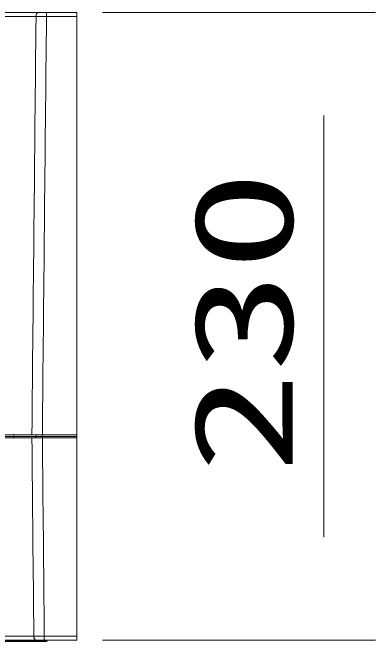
# Model space of a CAD drawing. Units: millimetres on the paper. Extents: x -63 to 65, y -59 to 59.
# Drawn here: x 23.85 to 32.66, y 27.47 to 42.74 of the extents above; entities that cross this region are included whole.
import ezdxf
from ezdxf.enums import TextEntityAlignment as Align

# ---------------------------------------------------------------- set-up
doc = ezdxf.new("R2010")
doc.units = ezdxf.units.MM
doc.layers.add('0-2_GAIKEI', color=4, linetype='Continuous', lineweight=9)
doc.layers.add('0-3_SUNPO', color=7, linetype='Continuous', lineweight=9)
doc.styles.add('ＭＳ ゴシック', font='')
doc.styles.get('ＭＳ ゴシック').set_extended_font_data('MS Gothic')

msp = doc.modelspace()

# ---------------------------------------------------------------- linework, layer by layer
at = {"layer": '0-2_GAIKEI'}
for p, q in [((22.178, 42.644), (24.42, 42.644)), ((24.674, 42.644), (24.674, 42.736)), ((24.674, 42.644), (25.408, 42.644)), ((25.408, 32.415), (16.106, 32.415)), ((16.273, 32.447), (25.408, 32.447)), ((23.883, 32.482), (23.882, 32.447)), ((24.421, 32.482), (24.421, 32.447)), ((24.567, 32.482), (24.567, 32.415)), ((22.204, 27.593), (24.366, 27.593)), ((22.802, 27.488), (24.694, 27.488)), ((24.545, 27.501), (24.545, 27.499)), ((25.076, 27.499), (24.545, 27.499)), ((25.408, 27.593), (24.621, 27.593)), ((24.621, 27.501), (24.621, 27.593)), ((24.694, 27.499), (24.694, 27.488)), ((25.076, 27.499), (25.076, 27.501)), ((22.822, 27.468), (24.674, 27.468))]:
    msp.add_line(p, q, dxfattribs=at)
at = {"layer": '0-2_GAIKEI', "color": 7}
for p, q in [((22.274, 42.736), (25.408, 42.736)), ((25.408, 27.501), (25.408, 42.736)), ((6.363, 32.482), (25.408, 32.482)), ((19.042, 27.501), (25.408, 27.501))]:
    msp.add_line(p, q, dxfattribs=at)
at = {"layer": '0-2_GAIKEI'}
for centre, radius, start, end in [((26906.877, -229.597), 26883.834, 179.41978, 179.44144), ((24.545, -71.316), 113.959, 89.93522, 90.06307), ((27740.534, -235.699), 27717.257, 179.42462, 179.44562), ((27726.602, 302.604), 27703.599, 180.55881, 180.56879), ((28561.876, 308.66), 28538.638, 180.55461, 180.56429), ((24.492, 146.566), 118.973, 269.93945, 270.06212), ((24.674, 27.488), 0.0199, 270, 0)]:
    msp.add_arc(centre, radius, start, end, dxfattribs=at)
for centre, major_axis, ratio, start_param, end_param in [((24.473, 42.64), (0, -0.0956), 0.553775, 3.141593, 4.677482), ((23.861, 32.449), (0, 0.0332), 0.638509, 3.141593, 4.677482), ((24.403, 32.449), (0, 0.0332), 0.534845, 3.141593, 4.677482), ((24.418, 27.596), (0, -0.0956), 0.544291, 4.747296, 6.283185)]:
    msp.add_ellipse(centre, major_axis=major_axis, ratio=ratio, start_param=start_param, end_param=end_param, dxfattribs=at)
at = {"layer": '0-3_SUNPO'}
for p, q in [((26.033, 42.736), (32.658, 42.736)), ((31.408, 40.236), (31.408, 30.001)), ((26.033, 27.501), (32.658, 27.501))]:
    msp.add_line(p, q, dxfattribs=at)

# ---------------------------------------------------------------- texts
at = {"layer": '0-3_SUNPO', "style": 'ＭＳ ゴシック', "width": 1.5}
msp.add_text('230', height=2.405, rotation=90, dxfattribs=at).set_placement((31.371, 31.547), align=Align.BOTTOM_LEFT)

doc.saveas('drawing.dxf')
